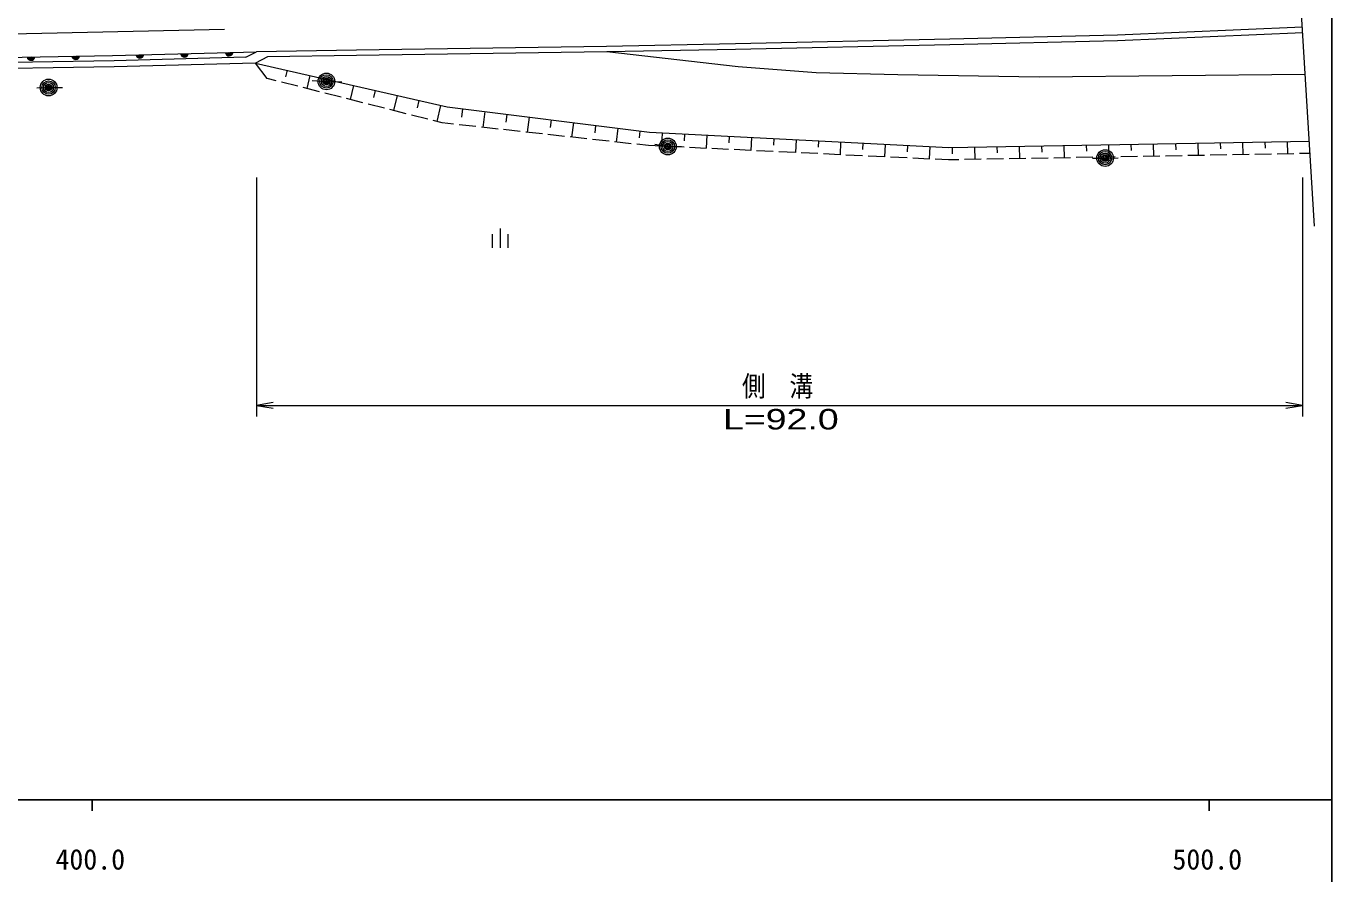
# Model space of a CAD drawing. Units: millimetres, scale not verified. Extents: x 40000 to 680000, y 20000 to 380000.
# Drawn here: x 462099 to 579000, y 198357 to 274276 of the extents above; entities that cross this region are included whole.
import ezdxf
from ezdxf.enums import TextEntityAlignment as Align

# ---------------------------------------------------------------- set-up
doc = ezdxf.new("R2010")
doc.units = ezdxf.units.MM
doc.header["$LTSCALE"] = 1000
doc.header["$PDMODE"] = 32
doc.header["$PDSIZE"] = 500
for name, color, linetype, lineweight in [('M-BMK-OTRS', 5, 'Continuous', 13), ('M-STR-HTXT', 7, 'Continuous', 13), ('M-TTL-BAND', 7, 'Continuous', 25), ('M-WORK', 1, 'Continuous', 13)]:
    doc.layers.add(name, color=color, linetype=linetype, lineweight=lineweight)
doc.styles.add('ＭＳ ゴシック', font='')
doc.styles.add('ＭＳ Ｐゴシック', font='')
doc.styles.get('ＭＳ ゴシック').set_extended_font_data('MS Gothic')
doc.styles.get('ＭＳ Ｐゴシック').set_extended_font_data('MS PGothic')

# ---------------------------------------------------------------- blocks, each defined once
blk = doc.blocks.new('open_arrow')
at = {"color": 0, "linetype": 'Continuous', "lineweight": -2}
blk.add_lwpolyline([(7.5, 1.25), (0, 0), (7.5, -1.25)], dxfattribs=at)

msp = doc.modelspace()

# ---------------------------------------------------------------- linework, layer by layer
at = {"layer": 'M-BMK-OTRS'}
msp.add_line((577452, 256369), (575981, 280312), dxfattribs=at)
at = {"layer": 'M-STR-HTXT'}
for p, q in [((482731, 260730), (482731, 239313)), ((576367, 260730), (576367, 239313)), ((482731, 240313), (576367, 240313))]:
    msp.add_line(p, q, dxfattribs=at)
at = {"layer": 'M-TTL-BAND'}
for p, q in [((579000, 20000), (579000, 370000)), ((40000, 205000), (579000, 205000)), ((468000, 205000), (468000, 204000)), ((568000, 205000), (568000, 204000))]:
    msp.add_line(p, q, dxfattribs=at)
at = {"layer": 'M-WORK'}
for p, q in [((481757, 271489), (482731, 271969)), ((483714, 271536), (482629, 270963)), ((483682, 269584), (482629, 270963)), ((485455, 270317), (485322, 269733)), ((484481, 269380), (483682, 269584)), ((486420, 268888), (484966, 269257)), ((487503, 269850), (487237, 268681)), ((489453, 269404), (489320, 268820)), ((491403, 268959), (491115, 267696)), ((488358, 268396), (486904, 268765)), ((490297, 267904), (488843, 268273)), ((492235, 267411), (490781, 267780)), ((493353, 268514), (493209, 267882)), ((495303, 268068), (494993, 266711)), ((494174, 266919), (492720, 267288)), ((496112, 266427), (494658, 266796)), ((497252, 267623), (497097, 266944)), ((499202, 267178), (498871, 265726)), ((501176, 266869), (501083, 266130)), ((503160, 266619), (502983, 265207)), ((498051, 265934), (496597, 266304)), ((499335, 265608), (498535, 265811)), ((500369, 265495), (499335, 265608)), ((502357, 265276), (500866, 265440)), ((505145, 266370), (505056, 265664)), ((507129, 266121), (506960, 264770)), ((509114, 265871), (509029, 265196)), ((511098, 265622), (510936, 264334)), ((513082, 265373), (513001, 264728)), ((504345, 265058), (502854, 265221)), ((506333, 264839), (504842, 265003)), ((508321, 264621), (506830, 264785)), ((510309, 264402), (508818, 264566)), ((512297, 264184), (510806, 264348)), ((515067, 265123), (514913, 263897)), ((517051, 264874), (516974, 264261)), ((519043, 264707), (518983, 263523)), ((521040, 264606), (521010, 264013)), ((523038, 264504), (522978, 263332)), ((525035, 264402), (525005, 263816)), ((527033, 264300), (526973, 263141)), ((529030, 264198), (529000, 263618)), ((514285, 263966), (512794, 264129)), ((516273, 263747), (514782, 263911)), ((517804, 263579), (516770, 263693)), ((518999, 263522), (517804, 263579)), ((520997, 263426), (519499, 263498)), ((522995, 263331), (521496, 263403)), ((524992, 263235), (523494, 263307)), ((526990, 263140), (525492, 263212)), ((528988, 263045), (527490, 263116)), ((531027, 264096), (530969, 262950)), ((533025, 263994), (532996, 263421)), ((535022, 263892), (534964, 262759)), ((537020, 263791), (536991, 263224)), ((539017, 263689), (538960, 262568)), ((541014, 263587), (540986, 263026)), ((543012, 263485), (542955, 262377)), ((545010, 263403), (545019, 262849)), ((547009, 263439), (547029, 262337)), ((549009, 263474), (549019, 262924)), ((551009, 263510), (551028, 262409)), ((553008, 263545), (553018, 262995)), ((555008, 263581), (555027, 262480)), ((557008, 263616), (557017, 263066)), ((559007, 263652), (559027, 262551)), ((561007, 263687), (561017, 263137)), ((563007, 263723), (563026, 262622)), ((565006, 263758), (565016, 263208)), ((567006, 263794), (567026, 262694)), ((569006, 263829), (569016, 263279)), ((571005, 263865), (571025, 262765)), ((573005, 263900), (573015, 263350)), ((575005, 263936), (575024, 262836)), ((530986, 262949), (529487, 263021)), ((532983, 262854), (531485, 262925)), ((534981, 262758), (533483, 262830)), ((536979, 262663), (535481, 262734)), ((538977, 262567), (537478, 262639)), ((540974, 262472), (539476, 262543)), ((542972, 262376), (541474, 262448)), ((544666, 262295), (543471, 262352)), ((545612, 262312), (544666, 262295)), ((547611, 262348), (546112, 262321)), ((549611, 262383), (548111, 262357)), ((551611, 262419), (550111, 262392)), ((553611, 262455), (552111, 262428)), ((555610, 262490), (554110, 262464)), ((557610, 262526), (556110, 262499)), ((559610, 262562), (558110, 262535)), ((561609, 262597), (560109, 262570)), ((563609, 262633), (562109, 262606)), ((565609, 262668), (564109, 262642)), ((567608, 262704), (566109, 262677)), ((569608, 262740), (568108, 262713)), ((571608, 262775), (570108, 262749)), ((573607, 262811), (572108, 262784)), ((575607, 262847), (574107, 262820)), ((577052, 262872), (576107, 262856)), ((504563, 254407), (504563, 256157)), ((503863, 254407), (503863, 255632)), ((505263, 254407), (505263, 255632))]:
    msp.add_line(p, q, dxfattribs=at)
for points in [[(297202, 270010), (312358, 270397), (338592, 270914), (376235, 271742), (479866, 273999)], [(576367, 274176), (559804, 273455), (544791, 273096), (525605, 272682), (514067, 272461), (491680, 272130), (482731, 271969)], [(576389, 273677), (559821, 272955), (544802, 272597), (525615, 272182), (514075, 271962), (491686, 271630), (483714, 271536)], [(298376, 268338), (306083, 268363), (323171, 268413), (343617, 268838), (358356, 269209), (373047, 269528), (385510, 269844), (399123, 270133), (408804, 270428), (420731, 270630), (430717, 270819), (442913, 271040), (455251, 271371), (469827, 271650), (482731, 271969)], [(481757, 271489), (469972, 271169), (455340, 270930), (442917, 270599), (430769, 270396), (420866, 270102), (408846, 269862), (399167, 269513), (385531, 269329), (373070, 268997), (358347, 268758), (343604, 268399), (323152, 267985), (306094, 267902), (298988, 267857)], [(576619, 269929), (552798, 269713), (540126, 269920), (532838, 270086), (525839, 270624), (514075, 271962)], [(482629, 270963), (469984, 270619), (455352, 270380), (442929, 270049), (430782, 269846), (420880, 269552), (408861, 269313), (399180, 268963), (385542, 268779), (373082, 268448), (358358, 268208), (343616, 267849), (323159, 267435), (306097, 267352), (299682, 267312)], [(482629, 270963), (499795, 267042), (517919, 264765), (544712, 263398), (576985, 263971)], [(487717, 269403), (488982, 269326), (490367, 269289)], [(463060, 268758), (464113, 268777), (465367, 268785)], [(518371, 263700), (519549, 263496), (520765, 263503)], [(557581, 262450), (558695, 262461), (559864, 262490)]]:
    msp.add_lwpolyline(points, dxfattribs=at)
for centre, radius in [((488982, 269326), 750), ((464113, 268777), 750), ((464113, 268777), 600), ((464113, 268777), 450), ((464113, 268777), 300), ((464113, 268777), 150), ((488982, 269326), 600), ((488982, 269326), 450), ((488982, 269326), 300), ((488982, 269326), 150), ((488982, 269326), 20), ((464113, 268777), 20), ((519549, 263496), 750), ((519549, 263496), 600), ((519549, 263496), 450), ((519549, 263496), 300), ((519549, 263496), 150), ((519549, 263496), 20), ((558695, 262461), 750), ((558695, 262461), 600), ((558695, 262461), 450), ((558695, 262461), 300), ((558695, 262461), 150), ((558695, 262461), 20)]:
    msp.add_circle(centre, radius, dxfattribs=at)
for centre, radius, start, end in [((462538, 271565), 354, 189.89448, 352.29966), ((462538, 271565), 283, 192.11852, 350.07562), ((462538, 271565), 212, 195.86485, 346.32929), ((462538, 271565), 142, 203.57658, 338.61756), ((462538, 271565), 100, 213.89424, 328.2999), ((466537, 271641), 354, 189.89448, 352.29966), ((466537, 271641), 283, 192.11852, 350.07562), ((466537, 271641), 212, 195.86485, 346.32929), ((466537, 271641), 142, 203.57658, 338.61756), ((466537, 271641), 100, 213.89424, 328.2999), ((472279, 271765), 354, 190.2139, 352.61908), ((472279, 271765), 283, 192.43794, 350.39504), ((472279, 271765), 212, 196.18427, 346.64871), ((472279, 271765), 142, 203.896, 338.93698), ((472279, 271765), 100, 214.21366, 328.61932), ((476278, 271864), 354, 190.2139, 352.61908), ((476278, 271864), 283, 192.43794, 350.39504), ((476278, 271864), 212, 196.18427, 346.64871), ((476278, 271864), 142, 203.896, 338.93698), ((476278, 271864), 100, 214.21366, 328.61932), ((480277, 271963), 354, 190.2139, 352.61908), ((480277, 271963), 283, 192.43794, 350.39504), ((480277, 271963), 212, 196.18427, 346.64871), ((480277, 271963), 142, 203.896, 338.93698), ((480277, 271963), 100, 214.21366, 328.61932)]:
    msp.add_arc(centre, radius, start, end, dxfattribs=at)
for p in [(464113, 268777), (488982, 269326), (519549, 263496), (558695, 262461)]:
    msp.add_point(p, dxfattribs=at)

# ---------------------------------------------------------------- block references
at = {"layer": 'M-STR-HTXT', "xscale": 200, "yscale": 200}
msp.add_blockref('open_arrow', (482731, 240313), dxfattribs=at)
at = {"layer": 'M-STR-HTXT', "xscale": 200, "yscale": 200, "rotation": 180}
msp.add_blockref('open_arrow', (576367, 240313), dxfattribs=at)

# ---------------------------------------------------------------- texts
at = {"layer": 'M-STR-HTXT', "style": 'ＭＳ Ｐゴシック'}
for s, width, p in [('側\u3000溝', 0.85, (529372, 240571)), ('L=92.0', 1.4, (529666, 237607))]:
    msp.add_text(s, height=1833, dxfattribs=dict(at, width=width)).set_placement(p, align=Align.BOTTOM_CENTER)
at = {"layer": 'M-TTL-BAND', "style": 'ＭＳ ゴシック'}
for s, p in [('400.0', (467844, 198195)), ('500.0', (567844, 198195))]:
    msp.add_text(s, height=1833, dxfattribs=at).set_placement(p, align=Align.BOTTOM_CENTER)

doc.saveas('drawing.dxf')
